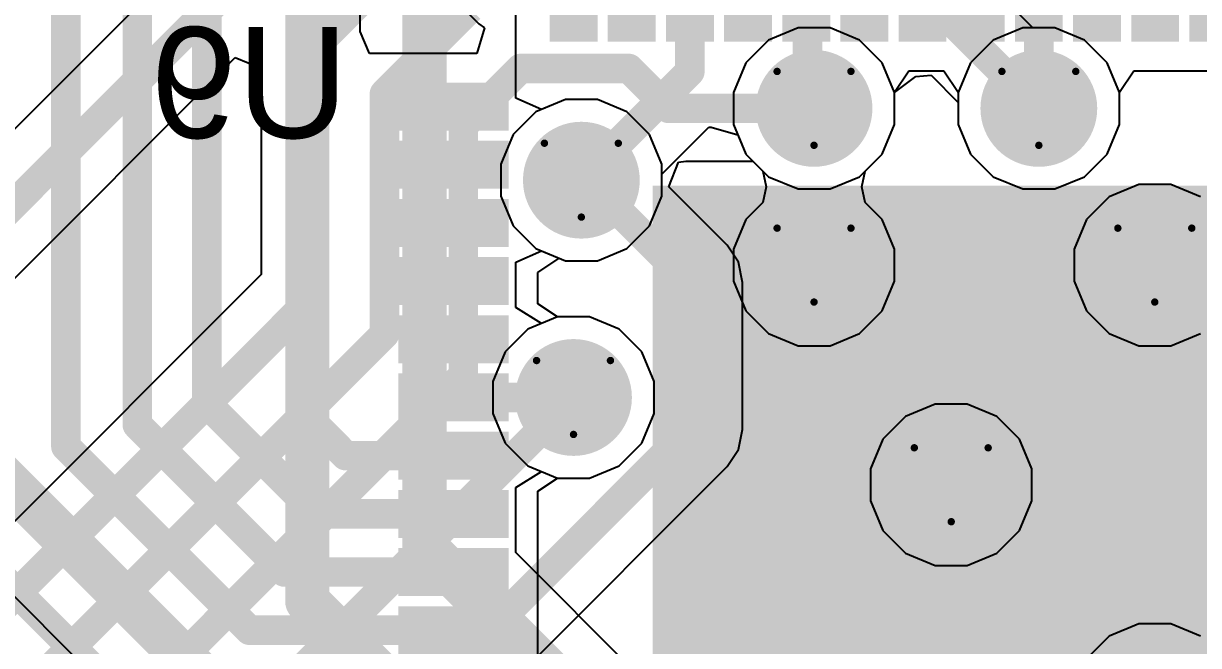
# Model space of a CAD drawing. Header units: inches. Extents: x -6 to 385, y -2 to 102.
# Drawn here: x 42.39 to 50.47, y 33.13 to 37.41 of the extents above; entities that cross this region are included whole.
import ezdxf

# ---------------------------------------------------------------- set-up
doc = ezdxf.new("R2010")
doc.units = ezdxf.units.IN
for name, color, linetype in [('Bottom Layer', 5, 'Continuous'), ('Bottom Overlay', 54, 'Continuous'), ('Bottom Paste', 16, 'Continuous'), ('Bottom Solder', 6, 'Continuous'), ('Drill Drawing', 1, 'Continuous'), ('Layer 1', 16, 'Continuous'), ('Layer 2', 76, 'Continuous'), ('Top Layer', 1, 'Continuous'), ('Top Solder', 216, 'Continuous'), ('Via Holes', 16, 'Continuous')]:
    doc.layers.add(name, color=color, linetype=linetype)
doc.styles.add('Arial', font='', dxfattribs={"height": 0.2})
doc.styles.get('Arial').set_extended_font_data('Arial')

# ---------------------------------------------------------------- blocks, each defined once
blk = doc.blocks.new('56_QFN__7_7__B_10')
at = {"layer": 'Bottom Layer'}
for points in [[(2, 2), (2, -2), (-2, -2), (-2, 2)], [(3.1, 1.11), (3.75, 1.11), (3.75, 0.89), (3.1, 0.89)], [(3.1, 0.71), (3.75, 0.71), (3.75, 0.49), (3.1, 0.49)], [(3.1, 0.31), (3.75, 0.31), (3.75, 0.09), (3.1, 0.09)], [(3.1, -0.09), (3.75, -0.09), (3.75, -0.31), (3.1, -0.31)], [(3.1, -0.49), (3.75, -0.49), (3.75, -0.71), (3.1, -0.71)], [(3.1, -0.89), (3.75, -0.89), (3.75, -1.11), (3.1, -1.11)], [(3.1, -1.29), (3.75, -1.29), (3.75, -1.51), (3.1, -1.51)], [(3.1, -1.69), (3.75, -1.69), (3.75, -1.91), (3.1, -1.91)], [(3.1, -2.09), (3.75, -2.09), (3.75, -2.31), (3.1, -2.31)], [(3.1, -2.49), (3.75, -2.49), (3.75, -2.71), (3.1, -2.71)], [(-1.69, -3.1), (-1.69, -3.75), (-1.91, -3.75), (-1.91, -3.1)], [(-1.29, -3.1), (-1.29, -3.75), (-1.51, -3.75), (-1.51, -3.1)], [(-0.89, -3.1), (-0.89, -3.75), (-1.11, -3.75), (-1.11, -3.1)], [(-0.49, -3.1), (-0.49, -3.75), (-0.71, -3.75), (-0.71, -3.1)], [(-0.09, -3.1), (-0.09, -3.75), (-0.31, -3.75), (-0.31, -3.1)], [(0.31, -3.1), (0.31, -3.75), (0.09, -3.75), (0.09, -3.1)], [(0.71, -3.1), (0.71, -3.75), (0.49, -3.75), (0.49, -3.1)], [(1.11, -3.1), (1.11, -3.75), (0.89, -3.75), (0.89, -3.1)], [(1.51, -3.1), (1.51, -3.75), (1.29, -3.75), (1.29, -3.1)], [(1.91, -3.1), (1.91, -3.75), (1.69, -3.75), (1.69, -3.1)], [(2.31, -3.1), (2.31, -3.75), (2.09, -3.75), (2.09, -3.1)], [(2.71, -3.1), (2.71, -3.75), (2.49, -3.75), (2.49, -3.1)]]:
    blk.add_hatch(color=5, dxfattribs=at).paths.add_polyline_path(points)
at = {"layer": 'Bottom Paste'}
for points in [[(2, 2), (2, -2), (-2, -2), (-2, 2)], [(3.1, 1.11), (3.75, 1.11), (3.75, 0.89), (3.1, 0.89)], [(3.1, 0.71), (3.75, 0.71), (3.75, 0.49), (3.1, 0.49)], [(3.1, 0.31), (3.75, 0.31), (3.75, 0.09), (3.1, 0.09)], [(3.1, -0.09), (3.75, -0.09), (3.75, -0.31), (3.1, -0.31)], [(3.1, -0.49), (3.75, -0.49), (3.75, -0.71), (3.1, -0.71)], [(3.1, -0.89), (3.75, -0.89), (3.75, -1.11), (3.1, -1.11)], [(3.1, -1.29), (3.75, -1.29), (3.75, -1.51), (3.1, -1.51)], [(3.1, -1.69), (3.75, -1.69), (3.75, -1.91), (3.1, -1.91)], [(3.1, -2.09), (3.75, -2.09), (3.75, -2.31), (3.1, -2.31)], [(3.1, -2.49), (3.75, -2.49), (3.75, -2.71), (3.1, -2.71)], [(-1.69, -3.1), (-1.69, -3.75), (-1.91, -3.75), (-1.91, -3.1)], [(-1.29, -3.1), (-1.29, -3.75), (-1.51, -3.75), (-1.51, -3.1)], [(-0.89, -3.1), (-0.89, -3.75), (-1.11, -3.75), (-1.11, -3.1)], [(-0.49, -3.1), (-0.49, -3.75), (-0.71, -3.75), (-0.71, -3.1)], [(-0.09, -3.1), (-0.09, -3.75), (-0.31, -3.75), (-0.31, -3.1)], [(0.31, -3.1), (0.31, -3.75), (0.09, -3.75), (0.09, -3.1)], [(0.71, -3.1), (0.71, -3.75), (0.49, -3.75), (0.49, -3.1)], [(1.11, -3.1), (1.11, -3.75), (0.89, -3.75), (0.89, -3.1)], [(1.51, -3.1), (1.51, -3.75), (1.29, -3.75), (1.29, -3.1)], [(1.91, -3.1), (1.91, -3.75), (1.69, -3.75), (1.69, -3.1)], [(2.31, -3.1), (2.31, -3.75), (2.09, -3.75), (2.09, -3.1)], [(2.71, -3.1), (2.71, -3.75), (2.49, -3.75), (2.49, -3.1)]]:
    blk.add_hatch(color=16, dxfattribs=at).paths.add_polyline_path(points)
at = {"layer": 'Bottom Solder'}
for points in [[(2.055, 2.055), (2.055, -2.055), (-2.055, -2.055), (-2.055, 2.055)], [(3.045, 1.165), (3.805, 1.165), (3.805, 0.835), (3.045, 0.835)], [(3.045, 0.765), (3.805, 0.765), (3.805, 0.435), (3.045, 0.435)], [(3.045, 0.365), (3.805, 0.365), (3.805, 0.035), (3.045, 0.035)], [(3.045, -0.035), (3.805, -0.035), (3.805, -0.365), (3.045, -0.365)], [(3.045, -0.435), (3.805, -0.435), (3.805, -0.765), (3.045, -0.765)], [(3.045, -0.835), (3.805, -0.835), (3.805, -1.165), (3.045, -1.165)], [(3.045, -1.235), (3.805, -1.235), (3.805, -1.565), (3.045, -1.565)], [(3.045, -1.635), (3.805, -1.635), (3.805, -1.965), (3.045, -1.965)], [(3.045, -2.035), (3.805, -2.035), (3.805, -2.365), (3.045, -2.365)], [(3.045, -2.435), (3.805, -2.435), (3.805, -2.765), (3.045, -2.765)], [(-1.635, -3.045), (-1.635, -3.805), (-1.965, -3.805), (-1.965, -3.045)], [(-1.235, -3.045), (-1.235, -3.805), (-1.565, -3.805), (-1.565, -3.045)], [(-0.835, -3.045), (-0.835, -3.805), (-1.165, -3.805), (-1.165, -3.045)], [(-0.435, -3.045), (-0.435, -3.805), (-0.765, -3.805), (-0.765, -3.045)], [(-0.035, -3.045), (-0.035, -3.805), (-0.365, -3.805), (-0.365, -3.045)], [(0.365, -3.045), (0.365, -3.805), (0.035, -3.805), (0.035, -3.045)], [(0.765, -3.045), (0.765, -3.805), (0.435, -3.805), (0.435, -3.045)], [(1.165, -3.045), (1.165, -3.805), (0.835, -3.805), (0.835, -3.045)], [(1.565, -3.045), (1.565, -3.805), (1.235, -3.805), (1.235, -3.045)], [(1.965, -3.045), (1.965, -3.805), (1.635, -3.805), (1.635, -3.045)], [(2.365, -3.045), (2.365, -3.805), (2.035, -3.805), (2.035, -3.045)], [(2.765, -3.045), (2.765, -3.805), (2.435, -3.805), (2.435, -3.045)]]:
    blk.add_hatch(color=6, dxfattribs=at).paths.add_polyline_path(points)
at = {"layer": 'Bottom Overlay'}
blk.add_lwpolyline([(3.556, -2.9464, 0.127, 0.127, 0), (3.556, -3.556, 0.127, 0.127, 0)], format="xyseb", dxfattribs=at)
blk.add_lwpolyline([(3.5242, -2.9464, 0.0635, 0.0635, 1), (3.5877, -2.9464, 0.0635, 0.0635, 1)], format="xyseb", close=True, dxfattribs=at)

msp = doc.modelspace()

# ---------------------------------------------------------------- hatches: boundary and pattern name
at = {"layer": 'Bottom Layer'}
h = msp.add_hatch(color=5, dxfattribs=at)
edge = h.paths.add_edge_path()
edge.add_arc((47.822, 36.8267), 0.3, 0, 360)
h = msp.add_hatch(color=5, dxfattribs=at)
edge = h.paths.add_edge_path()
edge.add_arc((49.368, 36.8267), 0.3, 0, 360)
h = msp.add_hatch(color=5, dxfattribs=at)
edge = h.paths.add_edge_path()
edge.add_arc((46.222, 36.333), 0.3, 0, 360)
h = msp.add_hatch(color=5, dxfattribs=at)
edge = h.paths.add_edge_path()
edge.add_arc((47.822, 35.7492), 0.3, 0, 360)
h = msp.add_hatch(color=5, dxfattribs=at)
edge = h.paths.add_edge_path()
edge.add_arc((50.1655, 35.7492), 0.3, 0, 360)
h = msp.add_hatch(color=5, dxfattribs=at)
edge = h.paths.add_edge_path()
edge.add_arc((46.168, 34.8392), 0.3, 0, 360)
h = msp.add_hatch(color=5, dxfattribs=at)
edge = h.paths.add_edge_path()
edge.add_arc((48.7655, 34.2392), 0.3, 0, 360)
at = {"layer": 'Bottom Solder'}
h = msp.add_hatch(color=6, dxfattribs=at)
edge = h.paths.add_edge_path()
edge.add_arc((47.822, 36.8267), 0.4016, 0, 360)
h = msp.add_hatch(color=6, dxfattribs=at)
edge = h.paths.add_edge_path()
edge.add_arc((49.368, 36.8267), 0.4016, 0, 360)
h = msp.add_hatch(color=6, dxfattribs=at)
edge = h.paths.add_edge_path()
edge.add_arc((46.222, 36.333), 0.4016, 0, 360)
h = msp.add_hatch(color=6, dxfattribs=at)
edge = h.paths.add_edge_path()
edge.add_arc((47.822, 35.7492), 0.4016, 0, 360)
h = msp.add_hatch(color=6, dxfattribs=at)
edge = h.paths.add_edge_path()
edge.add_arc((50.1655, 35.7492), 0.4016, 0, 360)
h = msp.add_hatch(color=6, dxfattribs=at)
edge = h.paths.add_edge_path()
edge.add_arc((46.168, 34.8392), 0.4016, 0, 360)
h = msp.add_hatch(color=6, dxfattribs=at)
edge = h.paths.add_edge_path()
edge.add_arc((48.7655, 34.2392), 0.4016, 0, 360)
at = {"layer": 'Layer 1'}
h = msp.add_hatch(color=16, dxfattribs=at)
edge = h.paths.add_edge_path()
edge.add_arc((47.822, 36.8267), 0.3, 0, 360)
h = msp.add_hatch(color=16, dxfattribs=at)
edge = h.paths.add_edge_path()
edge.add_arc((49.368, 36.8267), 0.3, 0, 360)
h = msp.add_hatch(color=16, dxfattribs=at)
edge = h.paths.add_edge_path()
edge.add_arc((46.222, 36.333), 0.3, 0, 360)
h = msp.add_hatch(color=16, dxfattribs=at)
edge = h.paths.add_edge_path()
edge.add_arc((47.822, 35.7492), 0.3, 0, 360)
h = msp.add_hatch(color=16, dxfattribs=at)
edge = h.paths.add_edge_path()
edge.add_arc((50.1655, 35.7492), 0.3, 0, 360)
h = msp.add_hatch(color=16, dxfattribs=at)
edge = h.paths.add_edge_path()
edge.add_arc((46.168, 34.8392), 0.3, 0, 360)
h = msp.add_hatch(color=16, dxfattribs=at)
edge = h.paths.add_edge_path()
edge.add_arc((48.7655, 34.2392), 0.3, 0, 360)
at = {"layer": 'Layer 2'}
h = msp.add_hatch(color=76, dxfattribs=at)
edge = h.paths.add_edge_path()
edge.add_arc((47.822, 36.8267), 0.3, 0, 360)
h = msp.add_hatch(color=76, dxfattribs=at)
edge = h.paths.add_edge_path()
edge.add_arc((49.368, 36.8267), 0.3, 0, 360)
h = msp.add_hatch(color=76, dxfattribs=at)
edge = h.paths.add_edge_path()
edge.add_arc((46.222, 36.333), 0.3, 0, 360)
h = msp.add_hatch(color=76, dxfattribs=at)
edge = h.paths.add_edge_path()
edge.add_arc((47.822, 35.7492), 0.3, 0, 360)
h = msp.add_hatch(color=76, dxfattribs=at)
edge = h.paths.add_edge_path()
edge.add_arc((50.1655, 35.7492), 0.3, 0, 360)
h = msp.add_hatch(color=76, dxfattribs=at)
edge = h.paths.add_edge_path()
edge.add_arc((46.168, 34.8392), 0.3, 0, 360)
h = msp.add_hatch(color=76, dxfattribs=at)
edge = h.paths.add_edge_path()
edge.add_arc((48.7655, 34.2392), 0.3, 0, 360)
at = {"layer": 'Top Layer'}
h = msp.add_hatch(color=1, dxfattribs=at)
edge = h.paths.add_edge_path()
edge.add_arc((47.822, 36.8267), 0.3, 0, 360)
h = msp.add_hatch(color=1, dxfattribs=at)
edge = h.paths.add_edge_path()
edge.add_arc((49.368, 36.8267), 0.3, 0, 360)
h = msp.add_hatch(color=1, dxfattribs=at)
edge = h.paths.add_edge_path()
edge.add_arc((46.222, 36.333), 0.3, 0, 360)
h = msp.add_hatch(color=1, dxfattribs=at)
edge = h.paths.add_edge_path()
edge.add_arc((47.822, 35.7492), 0.3, 0, 360)
h = msp.add_hatch(color=1, dxfattribs=at)
edge = h.paths.add_edge_path()
edge.add_arc((50.1655, 35.7492), 0.3, 0, 360)
h = msp.add_hatch(color=1, dxfattribs=at)
edge = h.paths.add_edge_path()
edge.add_arc((46.168, 34.8392), 0.3, 0, 360)
h = msp.add_hatch(color=1, dxfattribs=at)
edge = h.paths.add_edge_path()
edge.add_arc((48.7655, 34.2392), 0.3, 0, 360)
at = {"layer": 'Top Solder'}
h = msp.add_hatch(color=216, dxfattribs=at)
edge = h.paths.add_edge_path()
edge.add_arc((47.822, 36.8267), 0.4016, 0, 360)
h = msp.add_hatch(color=216, dxfattribs=at)
edge = h.paths.add_edge_path()
edge.add_arc((49.368, 36.8267), 0.4016, 0, 360)
h = msp.add_hatch(color=216, dxfattribs=at)
edge = h.paths.add_edge_path()
edge.add_arc((46.222, 36.333), 0.4016, 0, 360)
h = msp.add_hatch(color=216, dxfattribs=at)
edge = h.paths.add_edge_path()
edge.add_arc((47.822, 35.7492), 0.4016, 0, 360)
h = msp.add_hatch(color=216, dxfattribs=at)
edge = h.paths.add_edge_path()
edge.add_arc((50.1655, 35.7492), 0.4016, 0, 360)
h = msp.add_hatch(color=216, dxfattribs=at)
edge = h.paths.add_edge_path()
edge.add_arc((46.168, 34.8392), 0.4016, 0, 360)
h = msp.add_hatch(color=216, dxfattribs=at)
edge = h.paths.add_edge_path()
edge.add_arc((48.7655, 34.2392), 0.4016, 0, 360)
at = {"layer": 'Via Holes'}
h = msp.add_hatch(color=7, dxfattribs=at)
edge = h.paths.add_edge_path()
edge.add_arc((47.822, 36.8267), 0.15, 0, 360)
h = msp.add_hatch(color=7, dxfattribs=at)
edge = h.paths.add_edge_path()
edge.add_arc((49.368, 36.8267), 0.15, 0, 360)
h = msp.add_hatch(color=7, dxfattribs=at)
edge = h.paths.add_edge_path()
edge.add_arc((46.222, 36.333), 0.15, 0, 360)
h = msp.add_hatch(color=7, dxfattribs=at)
edge = h.paths.add_edge_path()
edge.add_arc((47.822, 35.7492), 0.15, 0, 360)
h = msp.add_hatch(color=7, dxfattribs=at)
edge = h.paths.add_edge_path()
edge.add_arc((50.1655, 35.7492), 0.15, 0, 360)
h = msp.add_hatch(color=7, dxfattribs=at)
edge = h.paths.add_edge_path()
edge.add_arc((46.168, 34.8392), 0.15, 0, 360)
h = msp.add_hatch(color=7, dxfattribs=at)
edge = h.paths.add_edge_path()
edge.add_arc((48.7655, 34.2392), 0.15, 0, 360)

# ---------------------------------------------------------------- linework, layer by layer
at = {"layer": 'Bottom Layer'}
for p, q in [((44.7001, 37.3545), (44.7001, 37.7649)), ((45.246, 37.6779), (45.5161, 37.4078)), ((44.764, 37.2032), (44.7001, 37.3545)), ((45.5562, 37.381), (45.5023, 37.2032)), ((45.5161, 37.4078), (45.5161, 37.4078)), ((45.5161, 37.4078), (45.5562, 37.381)), ((45.5023, 37.2032), (44.764, 37.2032)), ((48.3758, 36.9374), (48.4746, 37.0852)), ((48.4746, 37.0852), (48.7154, 37.0852)), ((48.7154, 37.0852), (48.8142, 36.9374)), ((49.9218, 36.9374), (50.0206, 37.0852)), ((50.0206, 37.0852), (50.9375, 37.0852)), ((48.376, 36.9369), (48.3758, 36.9374)), ((48.376, 36.7165), (48.376, 36.9369)), ((48.8142, 36.9374), (48.814, 36.9369)), ((48.814, 36.9369), (48.814, 36.7165)), ((49.922, 36.9369), (49.9218, 36.9374)), ((49.922, 36.7165), (49.922, 36.9369)), ((46.776, 36.3743), (47.0984, 36.6967)), ((47.0984, 36.6967), (47.1151, 36.6986)), ((47.1151, 36.6986), (47.2978, 36.6446)), ((48.2917, 36.5129), (48.376, 36.7165)), ((48.814, 36.7165), (48.8983, 36.5129)), ((49.8377, 36.5129), (49.922, 36.7165)), ((47.2978, 36.6446), (47.3523, 36.5129)), ((47.3523, 36.5129), (47.5082, 36.3571)), ((48.1358, 36.3571), (48.2917, 36.5129)), ((48.8983, 36.5129), (49.0542, 36.3571)), ((49.6818, 36.3571), (49.8377, 36.5129)), ((46.776, 36.2228), (46.776, 36.3743)), ((47.5082, 36.3571), (47.7118, 36.2727)), ((47.9322, 36.2727), (48.1358, 36.3571)), ((49.0542, 36.3571), (49.2578, 36.2727)), ((49.4782, 36.2727), (49.6818, 36.3571)), ((46.6917, 36.0192), (46.776, 36.2228)), ((47.7118, 36.2727), (47.9322, 36.2727)), ((49.2578, 36.2727), (49.4782, 36.2727)), ((46.5358, 35.8634), (46.6917, 36.0192)), ((45.922, 35.6976), (46.0698, 35.7964)), ((46.0698, 35.7964), (46.1118, 35.779)), ((46.3322, 35.779), (46.5358, 35.8634)), ((46.1118, 35.779), (46.3322, 35.779)), ((45.922, 35.4839), (45.922, 35.6976)), ((46.0578, 35.3932), (45.922, 35.4839)), ((46.2782, 35.3932), (46.0578, 35.3932)), ((46.4818, 35.3089), (46.2782, 35.3932)), ((46.6377, 35.153), (46.4818, 35.3089)), ((46.722, 34.9494), (46.6377, 35.153)), ((46.722, 34.729), (46.722, 34.9494)), ((46.6377, 34.5254), (46.722, 34.729)), ((46.4818, 34.3695), (46.6377, 34.5254)), ((46.2782, 34.2852), (46.4818, 34.3695)), ((45.922, 34.1945), (46.0578, 34.2852)), ((46.0578, 34.2852), (46.2782, 34.2852)), ((45.922, 33.2752), (45.922, 34.1945)), ((45.922, 32.0274), (45.922, 33.2752))]:
    msp.add_line(p, q, dxfattribs=at)
for points in [[(43.6458, 34.7976, 0.2032, 0.2032, 0), (43.6458, 42.5182, 0.2032, 0.2032, 0)], [(43.1681, 34.6517, 0.2032, 0.2032, 0), (43.1681, 42.2661, 0.2032, 0.2032, 0)], [(42.6772, 34.5023, 0.2032, 0.2032, 0), (42.6772, 41.8548, 0.2032, 0.2032, 0)], [(44.3375, 34.7035, 0.2032, 0.2032, 0), (44.3375, 38.1858, 0.2032, 0.2032, 0)], [(46.968, 37.079, 0.2032, 0.2032, 0), (46.968, 37.6642, 0.2032, 0.2032, 0)], [(47.7764, 36.8723, 0.2032, 0.2032, 0), (47.7764, 37.6558, 0.2032, 0.2032, 0)], [(49.368, 36.8267, 0.2032, 0.2032, 0), (49.368, 37.6642, 0.2032, 0.2032, 0)], [(46.222, 36.333, 0.2032, 0.2032, 0), (46.968, 37.079, 0.2032, 0.2032, 0)], [(47.7764, 36.8723, 0.2032, 0.2032, 0), (47.822, 36.8267, 0.2032, 0.2032, 0)], [(45.343, 34.8392, 0.2032, 0.2032, 0), (46.168, 34.8392, 0.2032, 0.2032, 0)], [(43.6458, 34.7976, 0.2032, 0.2032, 0), (44.4041, 34.0392, 0.2032, 0.2032, 0)], [(43.1681, 34.6517, 0.2032, 0.2032, 0), (44.1806, 33.6392, 0.2032, 0.2032, 0)], [(44.3375, 34.7035, 0.2032, 0.2032, 0), (44.6018, 34.4392, 0.2032, 0.2032, 0)], [(42.6772, 34.5023, 0.2032, 0.2032, 0), (43.9403, 33.2392, 0.2032, 0.2032, 0)], [(44.6018, 34.4392, 0.2032, 0.2032, 0), (45.343, 34.4392, 0.2032, 0.2032, 0)], [(42.1331, 34.3597, 0.2032, 0.2032, 0), (43.6536, 32.8392, 0.2032, 0.2032, 0)], [(41.6134, 34.2264, 0.2032, 0.2032, 0), (43.4006, 32.4392, 0.2032, 0.2032, 0)], [(44.4041, 34.0392, 0.2032, 0.2032, 0), (45.343, 34.0392, 0.2032, 0.2032, 0)], [(44.1806, 33.6392, 0.2032, 0.2032, 0), (45.343, 33.6392, 0.2032, 0.2032, 0)], [(43.9403, 33.2392, 0.2032, 0.2032, 0), (45.343, 33.2392, 0.2032, 0.2032, 0)]]:
    msp.add_lwpolyline(points, format="xyseb", dxfattribs=at)
for points in [[(46.9172, 37.079, 0.1016, 0.1016, 1), (47.0188, 37.079, 0.1016, 0.1016, 1)], [(46.9172, 37.079, 0.1016, 0.1016, 1), (47.0188, 37.079, 0.1016, 0.1016, 1)], [(47.7256, 36.8723, 0.1016, 0.1016, 1), (47.8272, 36.8723, 0.1016, 0.1016, 1)], [(47.7256, 36.8723, 0.1016, 0.1016, 1), (47.8272, 36.8723, 0.1016, 0.1016, 1)], [(47.7712, 36.8267, 0.1016, 0.1016, 1), (47.8728, 36.8267, 0.1016, 0.1016, 1)], [(49.3172, 36.8267, 0.1016, 0.1016, 1), (49.4188, 36.8267, 0.1016, 0.1016, 1)], [(46.1712, 36.333, 0.1016, 0.1016, 1), (46.2728, 36.333, 0.1016, 0.1016, 1)], [(45.2922, 34.8392, 0.1016, 0.1016, 1), (45.3938, 34.8392, 0.1016, 0.1016, 1)], [(46.1172, 34.8392, 0.1016, 0.1016, 1), (46.2188, 34.8392, 0.1016, 0.1016, 1)], [(43.595, 34.7976, 0.1016, 0.1016, 1), (43.6966, 34.7976, 0.1016, 0.1016, 1)], [(43.595, 34.7976, 0.1016, 0.1016, 1), (43.6966, 34.7976, 0.1016, 0.1016, 1)], [(43.1173, 34.6517, 0.1016, 0.1016, 1), (43.2189, 34.6517, 0.1016, 0.1016, 1)], [(43.1173, 34.6517, 0.1016, 0.1016, 1), (43.2189, 34.6517, 0.1016, 0.1016, 1)], [(44.2867, 34.7035, 0.1016, 0.1016, 1), (44.3883, 34.7035, 0.1016, 0.1016, 1)], [(44.2867, 34.7035, 0.1016, 0.1016, 1), (44.3883, 34.7035, 0.1016, 0.1016, 1)], [(42.6264, 34.5023, 0.1016, 0.1016, 1), (42.728, 34.5023, 0.1016, 0.1016, 1)], [(42.6264, 34.5023, 0.1016, 0.1016, 1), (42.728, 34.5023, 0.1016, 0.1016, 1)], [(44.551, 34.4392, 0.1016, 0.1016, 1), (44.6526, 34.4392, 0.1016, 0.1016, 1)], [(44.551, 34.4392, 0.1016, 0.1016, 1), (44.6526, 34.4392, 0.1016, 0.1016, 1)], [(45.2922, 34.4392, 0.1016, 0.1016, 1), (45.3938, 34.4392, 0.1016, 0.1016, 1)], [(44.3533, 34.0392, 0.1016, 0.1016, 1), (44.4549, 34.0392, 0.1016, 0.1016, 1)], [(44.3533, 34.0392, 0.1016, 0.1016, 1), (44.4549, 34.0392, 0.1016, 0.1016, 1)], [(45.2922, 34.0392, 0.1016, 0.1016, 1), (45.3938, 34.0392, 0.1016, 0.1016, 1)], [(44.1298, 33.6392, 0.1016, 0.1016, 1), (44.2314, 33.6392, 0.1016, 0.1016, 1)], [(44.1298, 33.6392, 0.1016, 0.1016, 1), (44.2314, 33.6392, 0.1016, 0.1016, 1)], [(45.2922, 33.6392, 0.1016, 0.1016, 1), (45.3938, 33.6392, 0.1016, 0.1016, 1)], [(43.8895, 33.2392, 0.1016, 0.1016, 1), (43.9911, 33.2392, 0.1016, 0.1016, 1)], [(43.8895, 33.2392, 0.1016, 0.1016, 1), (43.9911, 33.2392, 0.1016, 0.1016, 1)], [(45.2922, 33.2392, 0.1016, 0.1016, 1), (45.3938, 33.2392, 0.1016, 0.1016, 1)]]:
    msp.add_lwpolyline(points, format="xyseb", close=True, dxfattribs=at)
at = {"layer": 'Drill Drawing'}
for points in [[(47.568, 37.0807, 0.0508, 0.0508, 0), (48.076, 37.0807, 0.0508, 0.0508, 0)], [(47.568, 37.0807, 0.0508, 0.0508, 0), (47.822, 36.5727, 0.0508, 0.0508, 0)], [(47.822, 36.5727, 0.0508, 0.0508, 0), (48.076, 37.0807, 0.0508, 0.0508, 0)], [(49.114, 37.0807, 0.0508, 0.0508, 0), (49.622, 37.0807, 0.0508, 0.0508, 0)], [(49.114, 37.0807, 0.0508, 0.0508, 0), (49.368, 36.5727, 0.0508, 0.0508, 0)], [(49.368, 36.5727, 0.0508, 0.0508, 0), (49.622, 37.0807, 0.0508, 0.0508, 0)], [(45.968, 36.587, 0.0508, 0.0508, 0), (46.476, 36.587, 0.0508, 0.0508, 0)], [(45.968, 36.587, 0.0508, 0.0508, 0), (46.222, 36.079, 0.0508, 0.0508, 0)], [(46.222, 36.079, 0.0508, 0.0508, 0), (46.476, 36.587, 0.0508, 0.0508, 0)], [(47.568, 36.0032, 0.0508, 0.0508, 0), (48.076, 36.0032, 0.0508, 0.0508, 0)], [(47.568, 36.0032, 0.0508, 0.0508, 0), (47.822, 35.4952, 0.0508, 0.0508, 0)], [(47.822, 35.4952, 0.0508, 0.0508, 0), (48.076, 36.0032, 0.0508, 0.0508, 0)], [(49.9115, 36.0032, 0.0508, 0.0508, 0), (50.4195, 36.0032, 0.0508, 0.0508, 0)], [(49.9115, 36.0032, 0.0508, 0.0508, 0), (50.1655, 35.4952, 0.0508, 0.0508, 0)], [(50.1655, 35.4952, 0.0508, 0.0508, 0), (50.4195, 36.0032, 0.0508, 0.0508, 0)], [(45.914, 35.0932, 0.0508, 0.0508, 0), (46.422, 35.0932, 0.0508, 0.0508, 0)], [(45.914, 35.0932, 0.0508, 0.0508, 0), (46.168, 34.5852, 0.0508, 0.0508, 0)], [(46.168, 34.5852, 0.0508, 0.0508, 0), (46.422, 35.0932, 0.0508, 0.0508, 0)], [(48.5115, 34.4932, 0.0508, 0.0508, 0), (49.0195, 34.4932, 0.0508, 0.0508, 0)], [(48.5115, 34.4932, 0.0508, 0.0508, 0), (48.7655, 33.9852, 0.0508, 0.0508, 0)], [(48.7655, 33.9852, 0.0508, 0.0508, 0), (49.0195, 34.4932, 0.0508, 0.0508, 0)]]:
    msp.add_lwpolyline(points, format="xyseb", dxfattribs=at)
for points in [[(47.5553, 37.0807, 0.0254, 0.0254, 1), (47.5807, 37.0807, 0.0254, 0.0254, 1)], [(47.5553, 37.0807, 0.0254, 0.0254, 1), (47.5807, 37.0807, 0.0254, 0.0254, 1)], [(48.0633, 37.0807, 0.0254, 0.0254, 1), (48.0887, 37.0807, 0.0254, 0.0254, 1)], [(48.0633, 37.0807, 0.0254, 0.0254, 1), (48.0887, 37.0807, 0.0254, 0.0254, 1)], [(49.1013, 37.0807, 0.0254, 0.0254, 1), (49.1267, 37.0807, 0.0254, 0.0254, 1)], [(49.1013, 37.0807, 0.0254, 0.0254, 1), (49.1267, 37.0807, 0.0254, 0.0254, 1)], [(49.6093, 37.0807, 0.0254, 0.0254, 1), (49.6347, 37.0807, 0.0254, 0.0254, 1)], [(49.6093, 37.0807, 0.0254, 0.0254, 1), (49.6347, 37.0807, 0.0254, 0.0254, 1)], [(45.9553, 36.587, 0.0254, 0.0254, 1), (45.9807, 36.587, 0.0254, 0.0254, 1)], [(45.9553, 36.587, 0.0254, 0.0254, 1), (45.9807, 36.587, 0.0254, 0.0254, 1)], [(46.4633, 36.587, 0.0254, 0.0254, 1), (46.4887, 36.587, 0.0254, 0.0254, 1)], [(46.4633, 36.587, 0.0254, 0.0254, 1), (46.4887, 36.587, 0.0254, 0.0254, 1)], [(47.8093, 36.5727, 0.0254, 0.0254, 1), (47.8347, 36.5727, 0.0254, 0.0254, 1)], [(47.8093, 36.5727, 0.0254, 0.0254, 1), (47.8347, 36.5727, 0.0254, 0.0254, 1)], [(49.3553, 36.5727, 0.0254, 0.0254, 1), (49.3807, 36.5727, 0.0254, 0.0254, 1)], [(49.3553, 36.5727, 0.0254, 0.0254, 1), (49.3807, 36.5727, 0.0254, 0.0254, 1)], [(46.2093, 36.079, 0.0254, 0.0254, 1), (46.2347, 36.079, 0.0254, 0.0254, 1)], [(46.2093, 36.079, 0.0254, 0.0254, 1), (46.2347, 36.079, 0.0254, 0.0254, 1)], [(47.5553, 36.0032, 0.0254, 0.0254, 1), (47.5807, 36.0032, 0.0254, 0.0254, 1)], [(47.5553, 36.0032, 0.0254, 0.0254, 1), (47.5807, 36.0032, 0.0254, 0.0254, 1)], [(48.0633, 36.0032, 0.0254, 0.0254, 1), (48.0887, 36.0032, 0.0254, 0.0254, 1)], [(48.0633, 36.0032, 0.0254, 0.0254, 1), (48.0887, 36.0032, 0.0254, 0.0254, 1)], [(49.8988, 36.0032, 0.0254, 0.0254, 1), (49.9242, 36.0032, 0.0254, 0.0254, 1)], [(49.8988, 36.0032, 0.0254, 0.0254, 1), (49.9242, 36.0032, 0.0254, 0.0254, 1)], [(50.4068, 36.0032, 0.0254, 0.0254, 1), (50.4322, 36.0032, 0.0254, 0.0254, 1)], [(50.4068, 36.0032, 0.0254, 0.0254, 1), (50.4322, 36.0032, 0.0254, 0.0254, 1)], [(47.8093, 35.4952, 0.0254, 0.0254, 1), (47.8347, 35.4952, 0.0254, 0.0254, 1)], [(47.8093, 35.4952, 0.0254, 0.0254, 1), (47.8347, 35.4952, 0.0254, 0.0254, 1)], [(50.1528, 35.4952, 0.0254, 0.0254, 1), (50.1782, 35.4952, 0.0254, 0.0254, 1)], [(50.1528, 35.4952, 0.0254, 0.0254, 1), (50.1782, 35.4952, 0.0254, 0.0254, 1)], [(45.9013, 35.0932, 0.0254, 0.0254, 1), (45.9267, 35.0932, 0.0254, 0.0254, 1)], [(45.9013, 35.0932, 0.0254, 0.0254, 1), (45.9267, 35.0932, 0.0254, 0.0254, 1)], [(46.4093, 35.0932, 0.0254, 0.0254, 1), (46.4347, 35.0932, 0.0254, 0.0254, 1)], [(46.4093, 35.0932, 0.0254, 0.0254, 1), (46.4347, 35.0932, 0.0254, 0.0254, 1)], [(46.1553, 34.5852, 0.0254, 0.0254, 1), (46.1807, 34.5852, 0.0254, 0.0254, 1)], [(46.1553, 34.5852, 0.0254, 0.0254, 1), (46.1807, 34.5852, 0.0254, 0.0254, 1)], [(48.4988, 34.4932, 0.0254, 0.0254, 1), (48.5242, 34.4932, 0.0254, 0.0254, 1)], [(48.4988, 34.4932, 0.0254, 0.0254, 1), (48.5242, 34.4932, 0.0254, 0.0254, 1)], [(49.0068, 34.4932, 0.0254, 0.0254, 1), (49.0322, 34.4932, 0.0254, 0.0254, 1)], [(49.0068, 34.4932, 0.0254, 0.0254, 1), (49.0322, 34.4932, 0.0254, 0.0254, 1)], [(48.7528, 33.9852, 0.0254, 0.0254, 1), (48.7782, 33.9852, 0.0254, 0.0254, 1)], [(48.7528, 33.9852, 0.0254, 0.0254, 1), (48.7782, 33.9852, 0.0254, 0.0254, 1)]]:
    msp.add_lwpolyline(points, format="xyseb", close=True, dxfattribs=at)
at = {"layer": 'Layer 1'}
for p, q in [((47.7118, 37.3807), (47.5082, 37.2964)), ((47.9322, 37.3807), (47.7118, 37.3807)), ((48.1358, 37.2964), (47.9322, 37.3807)), ((49.2578, 37.3807), (49.0542, 37.2964)), ((49.4782, 37.3807), (49.2578, 37.3807)), ((49.6818, 37.2964), (49.4782, 37.3807)), ((47.5082, 37.2964), (47.3523, 37.1406)), ((48.2917, 37.1406), (48.1358, 37.2964)), ((49.0542, 37.2964), (48.8983, 37.1406)), ((49.8377, 37.1406), (49.6818, 37.2964)), ((47.3523, 37.1406), (47.268, 36.9369)), ((48.376, 36.9369), (48.2917, 37.1406)), ((48.8983, 37.1406), (48.814, 36.9369)), ((49.922, 36.9369), (49.8377, 37.1406)), ((47.268, 36.9369), (47.268, 36.7165)), ((48.376, 36.7165), (48.376, 36.9369)), ((48.814, 36.9369), (48.814, 36.7165)), ((49.922, 36.7165), (49.922, 36.9369)), ((46.1118, 36.887), (45.9082, 36.8027)), ((46.3322, 36.887), (46.1118, 36.887)), ((46.5358, 36.8027), (46.3322, 36.887)), ((45.9082, 36.8027), (45.7523, 36.6468)), ((46.6917, 36.6468), (46.5358, 36.8027)), ((47.268, 36.7165), (47.3523, 36.5129)), ((48.2917, 36.5129), (48.376, 36.7165)), ((48.814, 36.7165), (48.8983, 36.5129)), ((49.8377, 36.5129), (49.922, 36.7165)), ((45.7523, 36.6468), (45.668, 36.4432)), ((46.776, 36.4432), (46.6917, 36.6468)), ((45.668, 36.4432), (45.668, 36.2228)), ((46.776, 36.2228), (46.776, 36.4432)), ((47.3523, 36.5129), (47.5082, 36.3571)), ((48.1358, 36.3571), (48.2917, 36.5129)), ((48.8983, 36.5129), (49.0542, 36.3571)), ((49.6818, 36.3571), (49.8377, 36.5129)), ((47.5082, 36.3571), (47.7118, 36.2727)), ((47.9322, 36.2727), (48.1358, 36.3571)), ((49.0542, 36.3571), (49.2578, 36.2727)), ((49.4782, 36.2727), (49.6818, 36.3571)), ((45.668, 36.2228), (45.7523, 36.0192)), ((46.6917, 36.0192), (46.776, 36.2228)), ((47.7118, 36.2727), (47.9322, 36.2727)), ((49.2578, 36.2727), (49.4782, 36.2727)), ((45.7523, 36.0192), (45.9082, 35.8634)), ((46.5358, 35.8634), (46.6917, 36.0192)), ((45.9082, 35.8634), (46.1118, 35.779)), ((46.3322, 35.779), (46.5358, 35.8634)), ((46.1118, 35.779), (46.3322, 35.779)), ((46.0578, 35.3932), (45.8542, 35.3089)), ((46.2782, 35.3932), (46.0578, 35.3932)), ((46.4818, 35.3089), (46.2782, 35.3932)), ((45.8542, 35.3089), (45.6983, 35.153)), ((46.6377, 35.153), (46.4818, 35.3089)), ((45.6983, 35.153), (45.614, 34.9494)), ((46.722, 34.9494), (46.6377, 35.153)), ((45.614, 34.9494), (45.614, 34.729)), ((46.722, 34.729), (46.722, 34.9494)), ((45.614, 34.729), (45.6983, 34.5254)), ((46.6377, 34.5254), (46.722, 34.729)), ((45.6983, 34.5254), (45.8542, 34.3695)), ((46.4818, 34.3695), (46.6377, 34.5254)), ((45.8542, 34.3695), (46.0578, 34.2852)), ((46.2782, 34.2852), (46.4818, 34.3695)), ((46.0578, 34.2852), (46.2782, 34.2852))]:
    msp.add_line(p, q, dxfattribs=at)
at = {"layer": 'Layer 2'}
for p, q in [((45.7708, 36.8976), (45.7708, 38.5491)), ((47.7118, 37.3807), (47.5082, 37.2964)), ((47.9322, 37.3807), (47.7118, 37.3807)), ((48.1358, 37.2964), (47.9322, 37.3807)), ((49.2578, 37.3807), (49.0542, 37.2964)), ((49.4782, 37.3807), (49.2578, 37.3807)), ((49.6818, 37.2964), (49.4782, 37.3807)), ((47.5082, 37.2964), (47.3523, 37.1406)), ((48.2917, 37.1406), (48.1358, 37.2964)), ((49.0542, 37.2964), (48.8983, 37.1406)), ((49.8377, 37.1406), (49.6818, 37.2964)), ((47.3523, 37.1406), (47.268, 36.9369)), ((48.376, 36.9369), (48.2917, 37.1406)), ((48.8983, 37.1406), (48.814, 36.9369)), ((49.922, 36.9369), (49.8377, 37.1406)), ((47.268, 36.9369), (47.268, 36.7165)), ((48.376, 36.7165), (48.376, 36.9369)), ((48.814, 36.9369), (48.814, 36.7165)), ((49.922, 36.7165), (49.922, 36.9369)), ((45.9486, 36.8194), (45.7708, 36.8976)), ((46.1118, 36.887), (45.9486, 36.8194)), ((46.3322, 36.887), (46.1118, 36.887)), ((46.5358, 36.8027), (46.3322, 36.887)), ((46.6917, 36.6468), (46.5358, 36.8027)), ((47.268, 36.7165), (47.3523, 36.5129)), ((48.2917, 36.5129), (48.376, 36.7165)), ((48.814, 36.7165), (48.8983, 36.5129)), ((49.8377, 36.5129), (49.922, 36.7165)), ((46.776, 36.4432), (46.6917, 36.6468)), ((39.3046, 36.489), (43.729, 32.0646)), ((46.776, 36.2228), (46.776, 36.4432)), ((47.3523, 36.5129), (47.4698, 36.3954)), ((48.1742, 36.3954), (48.2917, 36.5129)), ((48.8983, 36.5129), (49.0542, 36.3571)), ((49.6818, 36.3571), (49.8377, 36.5129)), ((47.4698, 36.3954), (47.4932, 36.288)), ((48.1508, 36.288), (48.1742, 36.3954)), ((47.4932, 36.288), (47.4698, 36.1805)), ((48.1742, 36.1805), (48.1508, 36.288)), ((49.0542, 36.3571), (49.2578, 36.2727)), ((49.4782, 36.2727), (49.6818, 36.3571)), ((50.0553, 36.3032), (49.8517, 36.2189)), ((50.2757, 36.3032), (50.0553, 36.3032)), ((50.4793, 36.2189), (50.2757, 36.3032)), ((46.6917, 36.0192), (46.776, 36.2228)), ((49.2578, 36.2727), (49.4782, 36.2727)), ((49.8517, 36.2189), (49.6959, 36.063)), ((47.4698, 36.1805), (47.3523, 36.063)), ((48.2917, 36.063), (48.1742, 36.1805)), ((47.3523, 36.063), (47.268, 35.8594)), ((48.376, 35.8594), (48.2917, 36.063)), ((49.6959, 36.063), (49.6115, 35.8594)), ((46.5358, 35.8634), (46.6917, 36.0192)), ((45.7708, 35.7684), (45.9486, 35.8466)), ((45.9486, 35.8466), (46.1118, 35.779)), ((46.3322, 35.779), (46.5358, 35.8634)), ((47.268, 35.8594), (47.268, 35.639)), ((48.376, 35.639), (48.376, 35.8594)), ((49.6115, 35.8594), (49.6115, 35.639)), ((45.7708, 35.4578), (45.7708, 35.7684)), ((46.1118, 35.779), (46.3322, 35.779)), ((47.268, 35.639), (47.3523, 35.4354)), ((48.2917, 35.4354), (48.376, 35.639)), ((49.6115, 35.639), (49.6959, 35.4354)), ((45.9486, 35.348), (45.7708, 35.4578)), ((46.0578, 35.3932), (45.9486, 35.348)), ((46.2782, 35.3932), (46.0578, 35.3932)), ((46.4818, 35.3089), (46.2782, 35.3932)), ((47.3523, 35.4354), (47.5082, 35.2795)), ((48.1358, 35.2795), (48.2917, 35.4354)), ((49.6959, 35.4354), (49.8517, 35.2795)), ((46.6377, 35.153), (46.4818, 35.3089)), ((47.5082, 35.2795), (47.7118, 35.1952)), ((47.9322, 35.1952), (48.1358, 35.2795)), ((49.8517, 35.2795), (50.0553, 35.1952)), ((50.2757, 35.1952), (50.4793, 35.2795)), ((46.722, 34.9494), (46.6377, 35.153)), ((47.7118, 35.1952), (47.9322, 35.1952)), ((50.0553, 35.1952), (50.2757, 35.1952)), ((46.722, 34.729), (46.722, 34.9494)), ((48.6553, 34.7932), (48.4517, 34.7089)), ((48.8757, 34.7932), (48.6553, 34.7932)), ((49.0793, 34.7089), (48.8757, 34.7932)), ((46.6377, 34.5254), (46.722, 34.729)), ((48.4517, 34.7089), (48.2959, 34.553)), ((49.2352, 34.553), (49.0793, 34.7089)), ((46.4818, 34.3695), (46.6377, 34.5254)), ((48.2959, 34.553), (48.2115, 34.3494)), ((49.3195, 34.3494), (49.2352, 34.553)), ((46.2782, 34.2852), (46.4818, 34.3695)), ((48.2115, 34.3494), (48.2115, 34.129)), ((49.3195, 34.129), (49.3195, 34.3494)), ((45.7708, 34.2206), (45.9486, 34.3304)), ((45.9486, 34.3304), (46.0578, 34.2852)), ((46.0578, 34.2852), (46.2782, 34.2852)), ((45.7708, 33.7735), (45.7708, 34.2206)), ((48.2115, 34.129), (48.2959, 33.9254)), ((49.2352, 33.9254), (49.3195, 34.129)), ((48.2959, 33.9254), (48.4517, 33.7695)), ((49.0793, 33.7695), (49.2352, 33.9254)), ((48.8692, 30.6751), (45.7708, 33.7735)), ((48.4517, 33.7695), (48.6553, 33.6852)), ((48.8757, 33.6852), (49.0793, 33.7695)), ((48.6553, 33.6852), (48.8757, 33.6852)), ((50.0553, 33.2832), (49.8517, 33.1989)), ((50.2757, 33.2832), (50.0553, 33.2832)), ((50.4793, 33.1989), (50.2757, 33.2832)), ((49.8517, 33.1989), (49.6959, 33.043))]:
    msp.add_line(p, q, dxfattribs=at)
for points in [[(45.1422, 33.8161, 0.3048, 0.3048, 0), (45.1422, 38.5112, 0.3048, 0.3048, 0)], [(44.3375, 33.4388, 0.3048, 0.3048, 0), (44.3375, 38.1858, 0.3048, 0.3048, 0)], [(39.5354, 37.0028, 0.3048, 0.3048, 0), (44.1721, 32.3661, 0.3048, 0.3048, 0)], [(45.1422, 33.8161, 0.3048, 0.3048, 0), (48.6976, 30.2607, 0.3048, 0.3048, 0)], [(44.3375, 33.4388, 0.3048, 0.3048, 0), (46.5082, 31.2682, 0.3048, 0.3048, 0)]]:
    msp.add_lwpolyline(points, format="xyseb", dxfattribs=at)
for points in [[(45.066, 33.8161, 0.1524, 0.1524, 1), (45.2184, 33.8161, 0.1524, 0.1524, 1)], [(45.066, 33.8161, 0.1524, 0.1524, 1), (45.2184, 33.8161, 0.1524, 0.1524, 1)], [(44.2613, 33.4388, 0.1524, 0.1524, 1), (44.4137, 33.4388, 0.1524, 0.1524, 1)], [(44.2613, 33.4388, 0.1524, 0.1524, 1), (44.4137, 33.4388, 0.1524, 0.1524, 1)]]:
    msp.add_lwpolyline(points, format="xyseb", close=True, dxfattribs=at)
at = {"layer": 'Top Layer'}
for p, q in [((43.5674, 37.9284), (40.7961, 35.1571)), ((49.3267, 37.3807), (48.9372, 37.7703)), ((49.4782, 37.3807), (49.3267, 37.3807)), ((49.6818, 37.2964), (49.4782, 37.3807)), ((49.8377, 37.1406), (49.6818, 37.2964)), ((41.2026, 34.5382), (43.8414, 37.1769)), ((43.8414, 37.1769), (44.0192, 37.1033)), ((44.0192, 37.1033), (44.0192, 35.684)), ((49.922, 36.9369), (49.8377, 37.1406)), ((48.376, 36.9369), (48.5219, 37.0448)), ((48.5219, 37.0448), (48.6278, 37.0542)), ((48.6278, 37.0542), (48.814, 36.868)), ((48.376, 36.7165), (48.376, 36.9369)), ((49.922, 36.7165), (49.922, 36.9369)), ((48.814, 36.868), (48.814, 36.7165)), ((48.2917, 36.5129), (48.376, 36.7165)), ((48.814, 36.7165), (48.8983, 36.5129)), ((49.8377, 36.5129), (49.922, 36.7165)), ((46.8245, 36.2864), (46.8908, 36.4579)), ((46.8908, 36.4579), (46.9403, 36.4642)), ((46.9403, 36.4642), (47.4011, 36.4642)), ((47.4011, 36.4642), (47.5082, 36.3571)), ((48.1358, 36.3571), (48.2917, 36.5129)), ((48.8983, 36.5129), (49.0542, 36.3571)), ((49.6818, 36.3571), (49.8377, 36.5129)), ((47.2244, 35.8865), (46.8245, 36.2864)), ((47.5082, 36.3571), (47.7118, 36.2727)), ((47.9322, 36.2727), (48.1358, 36.3571)), ((49.0542, 36.3571), (49.2578, 36.2727)), ((49.4782, 36.2727), (49.6818, 36.3571)), ((47.7118, 36.2727), (47.9322, 36.2727)), ((49.2578, 36.2727), (49.4782, 36.2727)), ((47.303, 35.7689), (47.2244, 35.8865)), ((47.2244, 35.8865), (47.2244, 35.8865)), ((47.3306, 35.6302), (47.303, 35.7689)), ((44.0192, 35.684), (41.5026, 33.1674)), ((47.3306, 34.6201), (47.3306, 35.6302)), ((47.303, 34.4813), (47.3306, 34.6201)), ((47.2244, 34.3637), (47.303, 34.4813)), ((45.7857, 32.925), (47.2244, 34.3637)), ((47.2244, 34.3637), (47.2244, 34.3637))]:
    msp.add_line(p, q, dxfattribs=at)
for points in [[(40.9463, 34.7946, 0.2032, 0.2032, 0), (44.3375, 38.1858, 0.2032, 0.2032, 0)], [(44.3818, 37.2434, 0.2032, 0.2032, 0), (45.1027, 37.9643, 0.2032, 0.2032, 0)], [(44.8678, 36.9271, 0.2032, 0.2032, 0), (45.4546, 37.5139, 0.2032, 0.2032, 0)], [(48.6808, 37.5139, 0.2032, 0.2032, 0), (49.368, 36.8267, 0.2032, 0.2032, 0)], [(44.3818, 35.5338, 0.2032, 0.2032, 0), (44.3818, 37.2434, 0.2032, 0.2032, 0)], [(45.41, 36.7077, 0.2032, 0.2032, 0), (45.8029, 37.1007, 0.2032, 0.2032, 0)], [(45.8029, 37.1007, 0.2032, 0.2032, 0), (46.5486, 37.1007, 0.2032, 0.2032, 0)], [(46.5486, 37.1007, 0.2032, 0.2032, 0), (46.8225, 36.8267, 0.2032, 0.2032, 0)], [(44.8678, 35.2745, 0.2032, 0.2032, 0), (44.8678, 36.9271, 0.2032, 0.2032, 0)], [(46.8225, 36.8267, 0.2032, 0.2032, 0), (47.8124, 36.8267, 0.2032, 0.2032, 0)], [(45.41, 34.9902, 0.2032, 0.2032, 0), (45.41, 36.7077, 0.2032, 0.2032, 0)], [(46.222, 36.333, 0.2032, 0.2032, 0), (46.2652, 36.333, 0.2032, 0.2032, 0)], [(46.2652, 36.333, 0.2032, 0.2032, 0), (46.968, 35.6302, 0.2032, 0.2032, 0)], [(46.968, 34.6201, 0.2032, 0.2032, 0), (46.968, 35.6302, 0.2032, 0.2032, 0)], [(41.759, 32.911, 0.2032, 0.2032, 0), (44.3818, 35.5338, 0.2032, 0.2032, 0)], [(42.259, 32.6657, 0.2032, 0.2032, 0), (44.8678, 35.2745, 0.2032, 0.2032, 0)], [(42.759, 32.3392, 0.2032, 0.2032, 0), (45.41, 34.9902, 0.2032, 0.2032, 0)], [(43.259, 31.9302, 0.2032, 0.2032, 0), (46.168, 34.8392, 0.2032, 0.2032, 0)], [(43.7378, 31.3898, 0.2032, 0.2032, 0), (46.968, 34.6201, 0.2032, 0.2032, 0)]]:
    msp.add_lwpolyline(points, format="xyseb", dxfattribs=at)
for points in [[(44.331, 37.2434, 0.1016, 0.1016, 1), (44.4326, 37.2434, 0.1016, 0.1016, 1)], [(44.331, 37.2434, 0.1016, 0.1016, 1), (44.4326, 37.2434, 0.1016, 0.1016, 1)], [(45.7521, 37.1007, 0.1016, 0.1016, 1), (45.8537, 37.1007, 0.1016, 0.1016, 1)], [(45.7521, 37.1007, 0.1016, 0.1016, 1), (45.8537, 37.1007, 0.1016, 0.1016, 1)], [(46.4978, 37.1007, 0.1016, 0.1016, 1), (46.5994, 37.1007, 0.1016, 0.1016, 1)], [(46.4978, 37.1007, 0.1016, 0.1016, 1), (46.5994, 37.1007, 0.1016, 0.1016, 1)], [(44.817, 36.9271, 0.1016, 0.1016, 1), (44.9186, 36.9271, 0.1016, 0.1016, 1)], [(44.817, 36.9271, 0.1016, 0.1016, 1), (44.9186, 36.9271, 0.1016, 0.1016, 1)], [(46.7717, 36.8267, 0.1016, 0.1016, 1), (46.8733, 36.8267, 0.1016, 0.1016, 1)], [(46.7717, 36.8267, 0.1016, 0.1016, 1), (46.8733, 36.8267, 0.1016, 0.1016, 1)], [(47.7616, 36.8267, 0.1016, 0.1016, 1), (47.8632, 36.8267, 0.1016, 0.1016, 1)], [(49.3172, 36.8267, 0.1016, 0.1016, 1), (49.4188, 36.8267, 0.1016, 0.1016, 1)], [(45.3592, 36.7077, 0.1016, 0.1016, 1), (45.4608, 36.7077, 0.1016, 0.1016, 1)], [(45.3592, 36.7077, 0.1016, 0.1016, 1), (45.4608, 36.7077, 0.1016, 0.1016, 1)], [(46.1712, 36.333, 0.1016, 0.1016, 1), (46.2728, 36.333, 0.1016, 0.1016, 1)], [(46.2144, 36.333, 0.1016, 0.1016, 1), (46.316, 36.333, 0.1016, 0.1016, 1)], [(46.2144, 36.333, 0.1016, 0.1016, 1), (46.316, 36.333, 0.1016, 0.1016, 1)], [(46.9172, 35.6302, 0.1016, 0.1016, 1), (47.0188, 35.6302, 0.1016, 0.1016, 1)], [(46.9172, 35.6302, 0.1016, 0.1016, 1), (47.0188, 35.6302, 0.1016, 0.1016, 1)], [(44.331, 35.5338, 0.1016, 0.1016, 1), (44.4326, 35.5338, 0.1016, 0.1016, 1)], [(44.331, 35.5338, 0.1016, 0.1016, 1), (44.4326, 35.5338, 0.1016, 0.1016, 1)], [(44.817, 35.2745, 0.1016, 0.1016, 1), (44.9186, 35.2745, 0.1016, 0.1016, 1)], [(44.817, 35.2745, 0.1016, 0.1016, 1), (44.9186, 35.2745, 0.1016, 0.1016, 1)], [(45.3592, 34.9902, 0.1016, 0.1016, 1), (45.4608, 34.9902, 0.1016, 0.1016, 1)], [(45.3592, 34.9902, 0.1016, 0.1016, 1), (45.4608, 34.9902, 0.1016, 0.1016, 1)], [(46.1172, 34.8392, 0.1016, 0.1016, 1), (46.2188, 34.8392, 0.1016, 0.1016, 1)], [(46.9172, 34.6201, 0.1016, 0.1016, 1), (47.0188, 34.6201, 0.1016, 0.1016, 1)], [(46.9172, 34.6201, 0.1016, 0.1016, 1), (47.0188, 34.6201, 0.1016, 0.1016, 1)]]:
    msp.add_lwpolyline(points, format="xyseb", close=True, dxfattribs=at)

# ---------------------------------------------------------------- block references
at = {"rotation": 180}
msp.add_blockref('56_QFN__7_7__B_10', (48.768, 34.2392), dxfattribs=at)

# ---------------------------------------------------------------- texts
at = {"layer": 'Bottom Overlay', "style": 'Arial', "text_generation_flag": 2}
msp.add_text('U9', height=0.762, dxfattribs=at).set_placement((44.6214, 36.623))

doc.saveas('drawing.dxf')
